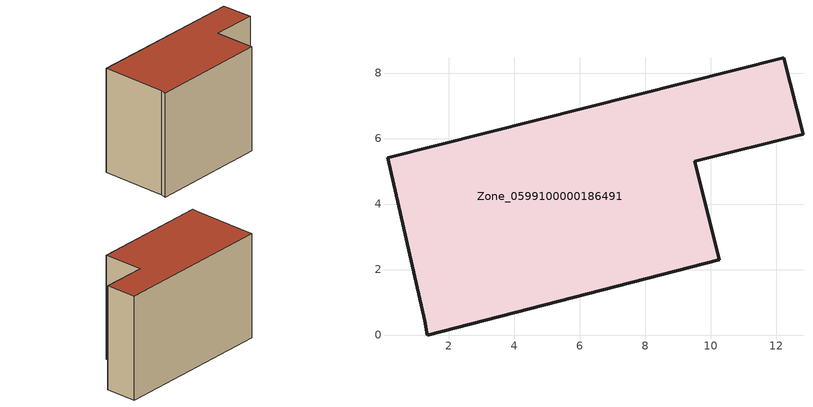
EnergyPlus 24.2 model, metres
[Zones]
Zone_0599100000186491
 floor ground (C_G): 0.14,5.41 12.24,8.46 12.82,6.13 9.51,5.3 10.26,2.29 1.34,0 1.27,0.43 z0
 wall outside (C_F): 1.27,0.43 1.34,0 10.26,2.29 9.51,5.3 12.82,6.13 12.24,8.46 0.14,5.41 1.27,0.43 z0:8.1
 roof outside (C_R): 0.14,5.41 1.27,0.43 1.34,0 10.26,2.29 9.51,5.3 12.82,6.13 12.24,8.46 z8.1
[BUILDING]
Pand.0599100000186491: North Axis=0; Terrain=City; Loads Convergence Tolerance Value=0.04; Temperature Convergence Tolerance Value=0.4; Solar Distribution=FullExterior; Maximum Number of Warmup Days=25; Minimum Number of Warmup Days=1
[Site:Location]
Rotterdam.The.Hague.AP_ZH_NLD Design_Conditions: Latitude=51.96; Longitude=4.45; Time Zone=1; Elevation=-4.5
[SITE:GROUNDTEMPERATURE:BUILDINGSURFACE]
18, 18, 18, 18, 18, 18, 18, 18, 18, 18, 18, 18
[MATERIAL] Thermal Absorptance=0.9; Solar Absorptance=0.7; Visible Absorptance=0.7
Name | Roughness | Thickness | Conductivity | Density | Specific Heat
G.TI.1975-1991 | MediumSmooth | 0.15 | 0.288461 | 540 | 1210
F.TI.1975-1991 | Rough | 0.3 | 0.230769 | 1920 | 840
R.TI.1975-1991 | MediumRough | 0.2 | 0.153846 | 1500 | 1000
[CONSTRUCTION]
C_G: G.TI.1975-1991
C_F: F.TI.1975-1991
C_R: R.TI.1975-1991
[ZONE]
Zone_0599100000186491: Type=1; Multiplier=1; Ceiling Height=Autocalculate; Volume=Autocalculate; Floor Area=autocalculate; Part of Total Floor Area=Yes
[ZONEINFILTRATION:DESIGNFLOWRATE]
Infil_Zone_0599100000186491: Zone or ZoneList or Space or SpaceList=Zone_0599100000186491; Schedule=AlwaysOn; Design Flow Rate Calculation Method=Flow/Area; Flow Rate per Floor Area=0.003; Constant Term Coefficient=1; Temperature Term Coefficient=0; Velocity Term Coefficient=0; Velocity Squared Term Coefficient=0
[HVACTEMPLATE:ZONE:IDEALLOADSAIRSYSTEM]
Zone_0599100000186491: Maximum Heating Supply Air Temperature=50; Minimum Cooling Supply Air Temperature=13; Maximum Heating Supply Air Humidity Ratio=0.0156; Minimum Cooling Supply Air Humidity Ratio=0.0077; Heating Limit=NoLimit; Cooling Limit=NoLimit; Dehumidification Control Type=ConstantSensibleHeatRatio; Cooling Sensible Heat Ratio=0.7; Dehumidification Setpoint=60; Humidification Control Type=None; Humidification Setpoint=30; Outdoor Air Method=None; Outdoor Air Flow Rate per Person=0.00944; Outdoor Air Flow Rate per Zone Floor Area=0; Outdoor Air Flow Rate per Zone=0; Demand Controlled Ventilation Type=None; Outdoor Air Economizer Type=NoEconomizer; Heat Recovery Type=None; Sensible Heat Recovery Effectiveness=0.7; Latent Heat Recovery Effectiveness=0.65
[ZONECONTROL:THERMOSTAT]
ThermostatControl_Zone_0599100000186491: Zone or ZoneList=Zone_0599100000186491; Control Type Schedule=DualSetpointControlType; Control 1=Thermostat_Zone_0599100000186491; Temperature Difference Between Cutout And Setpoint=0
[THERMOSTATSETPOINT:DUALSETPOINT]
Thermostat_Zone_0599100000186491: Heating Setpoint Temperature Schedule=HeatingSetpoint_Zone_0599100000186491; Cooling Setpoint Temperature Schedule=CoolingSetpoint_Zone_0599100000186491
[SCHEDULE:COMPACT]
HeatingSetpoint_Zone_0599100000186491: Through: 12/31, For: AllDays, Until: 24:00, 21
CoolingSetpoint_Zone_0599100000186491: Through: 12/31, For: AllDays, Until: 24:00, 24
DualSetpointControlType: Through: 12/31, For: AllDays, Until: 24:00, 4
AlwaysOn: Through: 12/31, For: AllDays, Until: 24:00, 1
